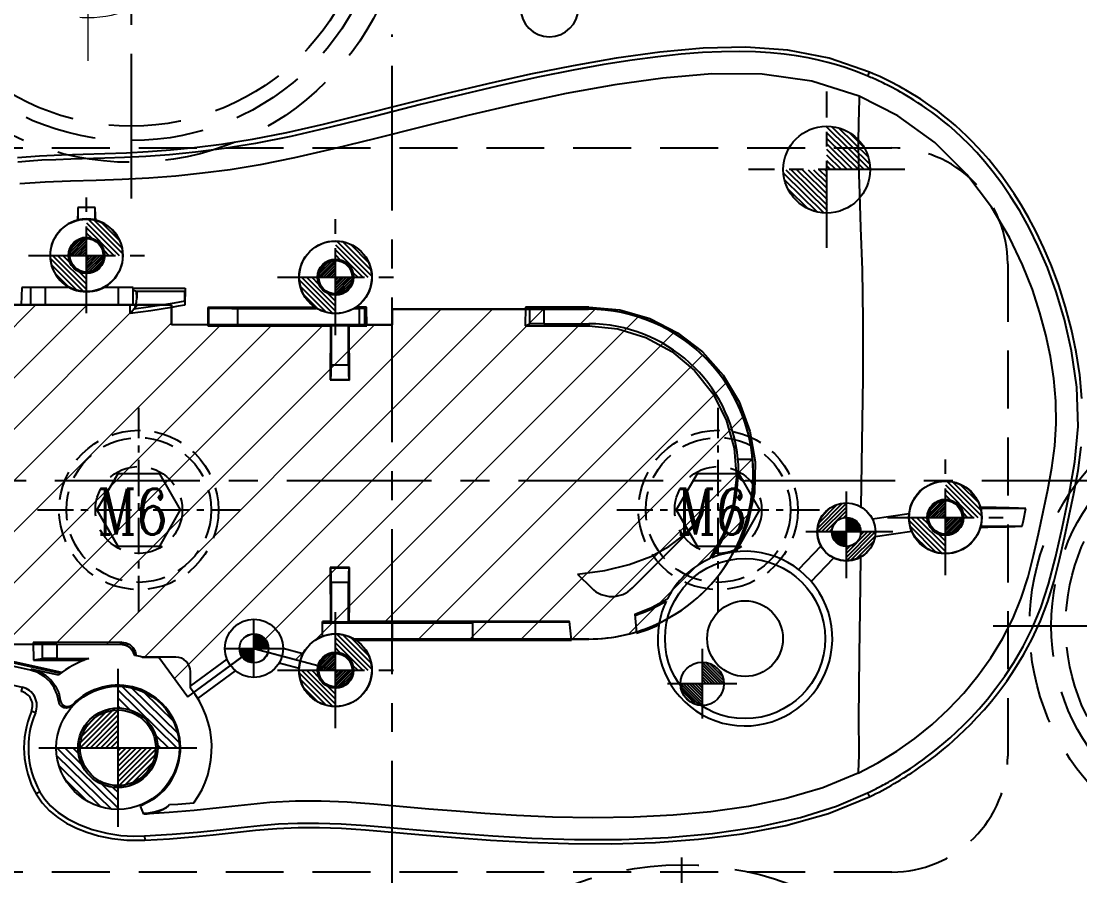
# Model space of a CAD drawing. Header units: millimetres. Extents: x 33920 to 35330, y -21664 to -20666.
# Drawn here: x 34512.1 to 34585.2, y -20942.6 to -20883.6 of the extents above; entities that cross this region are included whole.
import ezdxf

# ---------------------------------------------------------------- set-up
doc = ezdxf.new("R2010")
doc.units = ezdxf.units.MM
doc.header["$LTSCALE"] = 8
for name, pattern in [('CENTER', [2, 1.25, -0.25, 0.25, -0.25]), ('CENTER2', [1.125, 0.75, -0.125, 0.125, -0.125]), ('HIDDEN', [0.375, 0.25, -0.125])]:
    doc.linetypes.add(name, pattern=pattern)
for name, color, linetype in [('Cav-cor', 1, 'Continuous'), ('DEFAULT_1', 7, 'CENTER'), ('PIN', 5, 'Continuous'), ('Ru', 8, 'Continuous'), ('SCREW', 52, 'HIDDEN'), ('SP', 3, 'Continuous'), ('y-cut', 7, 'Continuous'), ('壓塊', 157, 'Continuous')]:
    doc.layers.add(name, color=color, linetype=linetype)
for name, color, linetype, lineweight in [('dim', 3, 'Continuous', 15), ('WR', 122, 'HIDDEN', 18), ('截面', 191, 'Continuous', 15)]:
    doc.layers.add(name, color=color, linetype=linetype, lineweight=lineweight)
doc.styles.add('ROMANC', font='RomanC.ttf', dxfattribs={"width": 0.8, "height": 7})
doc.styles.get("Standard").update_dxf_attribs({"font": 'txt.shx', "width": 0.67, "bigfont": 'chineset.shx'})

# ---------------------------------------------------------------- blocks, each defined once
blk = doc.blocks.new('20160824.185747')
at = {"layer": '截面', "linetype": 'Continuous', "ltscale": 0.3}
h = blk.add_hatch(dxfattribs=at)
h.set_pattern_fill('ANSI31', color=256, scale=20, angle=180, style=0)
h.set_pattern_definition([(225, (-147525.782, 37007.5993), (1.767766953, -1.767766953), [])])
h.paths.add_polyline_path([(-99.185, 29.681), (-99.185, 41.028), (-99.185, 41.065), (-99.185, 47.514), (-97.972, 47.514), (-89.55, 47.514), (-87.62, 47.514), (-87.089, 47.514), (-87.089, 47.336), (-87.089, 46.146), (-71.849, 46.146), (-71.849, 47.213), (-62.657, 47.213), (-58.307, 47.213, -0.387826), (-46.969, 36.862, -0.314307), (-53.421, 25.545, -0.036909), (-54.986, 24.938, -0.073568), (-58.281, 24.443), (-59.482, 24.443), (-66.301, 24.441), (-71.849, 24.439), (-71.849, 25.566), (-75.768, 25.566), (-75.768, 24.789, 0.339478), (-78.183, 22.936), (-80.43, 23.538, 0.065522), (-80.396, 23.796, 1.378354), (-82.204, 23.206), (-85.961, 20.461), (-87.957, 23.193), (-89.123, 23.193, 0.020349), (-89.637, 23.308), (-89.661, 23.397), (-89.692, 23.481), (-89.73, 23.562), (-89.776, 23.64), (-89.83, 23.715), (-89.889, 23.784), (-89.954, 23.846), (-90.026, 23.904), (-90.101, 23.954), (-90.181, 23.997), (-90.265, 24.033), (-90.351, 24.061), (-90.438, 24.081), (-90.528, 24.094), (-90.619, 24.098), (-97.979, 24.098), (-99.185, 24.098), (-99.185, 29.643)])
at = {"layer": 'y-cut', "linetype": 'ByBlock'}
for p, q in [((-87.089, 47.514), (-99.185, 47.514)), ((-99.185, 47.514), (-99.185, 24.098)), ((-87.089, 46.146), (-87.089, 47.514)), ((-58.307, 47.213), (-71.849, 47.213)), ((-71.849, 47.213), (-71.849, 46.146)), ((-71.849, 46.146), (-87.089, 46.146)), ((-75.768, 25.566), (-71.849, 25.566)), ((-75.768, 24.789), (-75.768, 25.566)), ((-71.849, 25.566), (-71.849, 24.443)), ((-71.849, 24.443), (-58.281, 24.443)), ((-99.185, 24.098), (-90.619, 24.098)), ((-80.43, 23.538), (-78.183, 22.936)), ((-89.123, 23.193), (-87.957, 23.193)), ((-87.957, 23.193), (-85.961, 20.461)), ((-85.961, 20.461), (-82.204, 23.206))]:
    blk.add_line(p, q, dxfattribs=at)
blk.add_lwpolyline([(-90.619, 24.098), (-90.528, 24.094), (-90.438, 24.081), (-90.351, 24.061), (-90.265, 24.033), (-90.181, 23.997), (-90.101, 23.954), (-90.026, 23.904), (-89.954, 23.846), (-89.889, 23.784), (-89.83, 23.715), (-89.776, 23.64), (-89.73, 23.562), (-89.692, 23.481), (-89.661, 23.397), (-89.637, 23.308)], dxfattribs=at)
for centre, radius in [((-81.396, 23.796), 1), ((-75.768, 22.289), 2.5)]:
    blk.add_circle(centre, radius, dxfattribs=at)
for centre, radius, start, end in [((-58.307, 35.828), 11.385, 270.13119, 90), ((-90.793, 16.93), 6.482, 75.06653, 79.72956)]:
    blk.add_arc(centre, radius, start, end, dxfattribs=at)
blk = doc.blocks.new('20140410.082121')
at = {"layer": 'SCREW', "color": 137, "linetype": 'CENTER', "ltscale": 0.25}
for p, q in [((0, -7.042), (0, 7.042)), ((-7, 0), (7, 0))]:
    blk.add_line(p, q, dxfattribs=at)
at = {"layer": 'SCREW', "color": 137, "linetype": 'Continuous'}
blk.add_lwpolyline([(-1.443, 2.5), (-2.887, 0), (-1.443, -2.5), (1.443, -2.5), (2.887, 0), (1.443, 2.5)], close=True, dxfattribs=at)
at = {"layer": 'SCREW', "color": 137}
for radius in [5.5, 5, 3]:
    blk.add_circle((0, 0), radius, dxfattribs=at)
at = {"layer": 'dim', "style": 'ROMANC', "width": 0.8}
blk.add_text('M6', height=3.1716, dxfattribs=at).set_placement((-2.868, -1.703))
blk = doc.blocks.new('20160827.105305')
at = {"color": 8, "linetype": 'HIDDEN', "ltscale": 2.5}
blk.add_circle((0, 0), 21.5, dxfattribs=at)
at = {"layer": 'SP', "linetype": 'CENTER'}
for p, q in [((0, -24), (0, 24)), ((-24, 0), (24, 0))]:
    blk.add_line(p, q, dxfattribs=at)
at = {"layer": 'SP', "linetype": 'HIDDEN', "ltscale": 2.5}
for radius in [20, 19]:
    blk.add_circle((0, 0), radius, dxfattribs=at)
at = {"layer": 'dim', "insert": (-5.289, -6.05), "char_height": 4.0633, "attachment_point": 5}
blk.add_mtext('Ø40', dxfattribs=at)
at = {"layer": 'SP'}
for s, p in [('S', (-6.081, 3.359)), ('P', (4.334, -7.124))]:
    blk.add_text(s, height=4.582, dxfattribs=at).set_placement(p)
blk = doc.blocks.new('20160827.105419')
at = {"color": 8, "linetype": 'HIDDEN', "ltscale": 2.5}
blk.add_circle((0, 0), 16.5, dxfattribs=at)
at = {"layer": 'SP', "linetype": 'CENTER'}
for p, q in [((0, -19), (0, 19)), ((-19, 0), (19, 0))]:
    blk.add_line(p, q, dxfattribs=at)
at = {"layer": 'SP', "linetype": 'HIDDEN', "ltscale": 2.5}
for radius in [15, 14]:
    blk.add_circle((0, 0), radius, dxfattribs=at)
at = {"layer": 'dim', "insert": (-5.368, -4.84), "char_height": 3.2506, "attachment_point": 5}
blk.add_mtext('Ø30', dxfattribs=at)
at = {"layer": 'SP'}
for s, p in [('S', (-4.865, 2.687)), ('P', (3.467, -5.699))]:
    blk.add_text(s, height=3.665, dxfattribs=at).set_placement(p)
blk = doc.blocks.new('20160827.105633')
at = {"color": 8, "linetype": 'HIDDEN', "ltscale": 2.5}
blk.add_circle((0, 0), 19, dxfattribs=at)
at = {"layer": 'SP', "linetype": 'CENTER'}
for p, q in [((0, -21.5), (0, 21.5)), ((-21.5, 0), (21.5, 0))]:
    blk.add_line(p, q, dxfattribs=at)
at = {"layer": 'SP', "linetype": 'HIDDEN', "ltscale": 2.5}
for radius in [17.5, 16.5]:
    blk.add_circle((0, 0), radius, dxfattribs=at)
at = {"layer": 'dim', "insert": (-5.289, -6.05), "char_height": 4.0633, "attachment_point": 5}
blk.add_mtext('Ø35', dxfattribs=at)
at = {"layer": 'SP'}
for s, p in [('S', (-6.081, 3.359)), ('P', (4.334, -7.124))]:
    blk.add_text(s, height=4.582, dxfattribs=at).set_placement(p)
blk = doc.blocks.new('20160904.091723')
at = {"layer": 'WR', "linetype": 'CENTER'}
blk.add_line((0, 11), (0, -11), dxfattribs=at)
at = {"layer": 'WR', "linetype": 'HIDDEN', "ltscale": 2}
blk.add_line((-11, 0), (11, 0), dxfattribs=at)
for radius in [8, 5.5, 4]:
    blk.add_circle((0, 0), radius, dxfattribs=at)

msp = doc.modelspace()

# ---------------------------------------------------------------- hatches: boundary and pattern name
at = {"layer": 'PIN', "linetype": 'Continuous'}
h = msp.add_hatch(dxfattribs=at)
h.set_pattern_fill('ANSI31', color=53, scale=2.181818, angle=270.5, style=0)
h.set_pattern_definition([(315.5, (34343.61016, -20880.23678), (0.19115707, 0.19452285), [])])
h.paths.add_polyline_path([(34567.681, -20893.816), (34570.681, -20893.79, 0.414214), (34567.655, -20890.816)])
h.paths.add_polyline_path([(34567.707, -20896.816), (34567.681, -20893.816), (34564.681, -20893.842, 0.414214)])
h = msp.add_hatch(dxfattribs=at)
h.set_pattern_fill('ANSI31', color=31, scale=2, angle=90, style=0)
h.set_pattern_definition([(135, (34721.85822, -20913.97837), (-0.1767767, -0.1767767), [])])
h.paths.add_polyline_path([(34516.576, -20897.239, -0.414214), (34519.076, -20899.739), (34517.826, -20899.739, 0.414214), (34516.576, -20898.489)])
h.paths.add_polyline_path([(34515.326, -20899.739, 0.414214), (34516.576, -20900.989), (34516.576, -20902.239, -0.414214), (34514.076, -20899.739)])
h = msp.add_hatch(dxfattribs=at)
h.set_pattern_fill('ANSI31', color=31, angle=90, style=0)
h.set_pattern_definition([(45, (34311.29417, -20913.97837), (0.08838835, -0.08838835), [])])
h.paths.add_polyline_path([(34516.576, -20899.739), (34517.826, -20899.739, -0.414214), (34516.576, -20900.989)])
h.paths.add_polyline_path([(34516.576, -20898.489), (34516.576, -20899.739), (34515.326, -20899.739, -0.414214)])
h = msp.add_hatch(dxfattribs=at)
h.set_pattern_fill('ANSI31', color=31, scale=2, angle=90, style=0)
h.set_pattern_definition([(135, (34739.04372, -20915.48587), (-0.1767767, -0.1767767), [])])
h.paths.add_polyline_path([(34533.762, -20898.746, -0.414214), (34536.262, -20901.246), (34535.012, -20901.246, 0.414214), (34533.762, -20899.996)])
h.paths.add_polyline_path([(34532.512, -20901.246, 0.414214), (34533.762, -20902.496), (34533.762, -20903.746, -0.414214), (34531.262, -20901.246)])
h = msp.add_hatch(dxfattribs=at)
h.set_pattern_fill('ANSI31', color=31, angle=90, style=0)
h.set_pattern_definition([(45, (34328.47967, -20915.48587), (0.08838835, -0.08838835), [])])
h.paths.add_polyline_path([(34533.762, -20901.246), (34535.012, -20901.246, -0.414214), (34533.762, -20902.496)])
h.paths.add_polyline_path([(34533.762, -20899.996), (34533.762, -20901.246), (34532.512, -20901.246, -0.414214)])
h = msp.add_hatch(dxfattribs=at)
h.set_pattern_fill('ANSI31', color=31, scale=2, angle=90, style=0)
h.set_pattern_definition([(135, (34781.15322, -20932.06837), (-0.1767767, -0.1767767), [])])
h.paths.add_polyline_path([(34575.871, -20915.329, -0.414214), (34578.371, -20917.829), (34577.121, -20917.829, 0.414214), (34575.871, -20916.579)])
h.paths.add_polyline_path([(34574.621, -20917.829, 0.414214), (34575.871, -20919.079), (34575.871, -20920.329, -0.414214), (34573.371, -20917.829)])
h = msp.add_hatch(dxfattribs=at)
h.set_pattern_fill('ANSI31', color=31, angle=90, style=0)
h.set_pattern_definition([(45, (34370.58917, -20932.06837), (0.08838835, -0.08838835), [])])
h.paths.add_polyline_path([(34575.871, -20917.829), (34577.121, -20917.829, -0.414214), (34575.871, -20919.079)])
h.paths.add_polyline_path([(34575.871, -20916.579), (34575.871, -20917.829), (34574.621, -20917.829, -0.414214)])
h = msp.add_hatch(dxfattribs=at)
h.set_pattern_fill('ANSI31', color=135, scale=1.5, angle=90, style=0)
h.set_pattern_definition([(45, (34363.75517, -20933.07337), (0.13258252, -0.13258252), [])])
h.paths.add_polyline_path([(34569.037, -20917.834, 0.414214), (34568.037, -20918.834), (34567.037, -20918.834, -0.414214), (34569.037, -20916.834)])
h.paths.add_polyline_path([(34571.037, -20918.834, -0.414214), (34569.037, -20920.834), (34569.037, -20919.834, 0.414214), (34570.037, -20918.834)])
at = {"layer": 'PIN', "linetype": 'CENTER2'}
h = msp.add_hatch(dxfattribs=at)
h.set_pattern_fill('ANSI31', color=135, scale=0.8, angle=90, style=0)
h.set_pattern_definition([(135, (34706.1151, -20712.84966), (-0.07071068, -0.07071068), [])])
h.paths.add_polyline_path([(34569.037, -20918.834), (34568.037, -20918.834, 0.414214), (34569.037, -20919.834)])
h.paths.add_polyline_path([(34569.037, -20917.834), (34569.037, -20918.834), (34570.037, -20918.834, 0.414214)])
h = msp.add_hatch(dxfattribs=at)
h.set_pattern_fill('ANSI31', color=4, scale=0.8, angle=90, style=0)
h.set_pattern_definition([(135, (34665.2116, -20720.88966), (-0.07071068, -0.07071068), [])])
h.paths.add_polyline_path([(34528.134, -20926.874), (34527.134, -20926.874, 0.414214), (34528.134, -20927.874)])
h.paths.add_polyline_path([(34528.134, -20925.874), (34528.134, -20926.874), (34529.134, -20926.874, 0.414214)])
at = {"layer": 'PIN', "linetype": 'Continuous'}
h = msp.add_hatch(dxfattribs=at)
h.set_pattern_fill('ANSI31', color=31, scale=2, angle=90, style=0)
h.set_pattern_definition([(135, (34739.04372, -20942.62087), (-0.1767767, -0.1767767), [])])
h.paths.add_polyline_path([(34533.762, -20925.881, -0.414214), (34536.262, -20928.381), (34535.012, -20928.381, 0.414214), (34533.762, -20927.131)])
h.paths.add_polyline_path([(34532.512, -20928.381, 0.414214), (34533.762, -20929.631), (34533.762, -20930.881, -0.414214), (34531.262, -20928.381)])
h = msp.add_hatch(dxfattribs=at)
h.set_pattern_fill('ANSI31', color=31, angle=90, style=0)
h.set_pattern_definition([(45, (34328.47967, -20942.62087), (0.08838835, -0.08838835), [])])
h.paths.add_polyline_path([(34533.762, -20928.381), (34535.012, -20928.381, -0.414214), (34533.762, -20929.631)])
h.paths.add_polyline_path([(34533.762, -20927.131), (34533.762, -20928.381), (34532.512, -20928.381, -0.414214)])
h = msp.add_hatch(dxfattribs=at)
h.set_pattern_fill('ANSI31', color=3, scale=1.125, angle=270, style=0)
h.set_pattern_definition([(315, (34405.1223, -20918.63637), (0.09943689, 0.09943689), [])])
h.paths.add_polyline_path([(34559.084, -20929.316), (34560.584, -20929.316, 0.414214), (34559.084, -20927.816)])
h.paths.add_polyline_path([(34559.084, -20930.816), (34559.084, -20929.316), (34557.584, -20929.316, 0.414214)])
h = msp.add_hatch(dxfattribs=at)
h.set_pattern_fill('ANSI31', color=171, scale=3.090909, angle=90.5, style=0)
h.set_pattern_definition([(135.5, (34836.17094, -20952.97744), (-0.27080585, -0.27557404), [])])
h.paths.add_polyline_path([(34518.7, -20929.49, -0.414214), (34522.987, -20933.703), (34521.487, -20933.716, 0.414214), (34518.713, -20930.99)])
h.paths.add_polyline_path([(34515.987, -20933.764, 0.414214), (34518.761, -20936.49), (34518.774, -20937.99, -0.414214), (34514.487, -20933.777)])
h = msp.add_hatch(dxfattribs=at)
h.set_pattern_fill('ANSI31', color=171, scale=2, angle=90, style=0)
h.set_pattern_definition([(45, (34313.45492, -20947.9797), (0.1767767, -0.1767767), [])])
h.paths.add_polyline_path([(34518.737, -20933.74), (34521.487, -20933.74, -0.414214), (34518.737, -20936.49)])
h.paths.add_polyline_path([(34518.737, -20930.99), (34518.737, -20933.74), (34515.987, -20933.74, -0.414214)])

# ---------------------------------------------------------------- linework, layer by layer
at = {"color": 8, "linetype": 'HIDDEN', "ltscale": 2}
msp.add_circle((34599.681, -20963.316), 21, dxfattribs=at)
at = {"layer": 'Cav-cor', "color": 1}
for p, q in [((34570.624, -20887.083), (34567.842, -20886.133)), ((34570.509, -20887.361), (34570.625, -20887.083)), ((34569.926, -20888.75), (34569.924, -20888.975)), ((34513.324, -20892.884), (34511.801, -20893)), ((34514.836, -20892.816), (34513.324, -20892.884)), ((34517.179, -20896.424), (34515.973, -20896.437)), ((34515.973, -20896.437), (34515.973, -20897.3)), ((34517.179, -20897.3), (34517.179, -20896.424)), ((34512.102, -20901.95), (34512.061, -20903.156)), ((34515.383, -20901.95), (34512.102, -20901.95)), ((34512.707, -20901.95), (34512.707, -20903.156)), ((34513.711, -20901.95), (34513.711, -20903.156)), ((34519.792, -20901.95), (34517.77, -20901.95)), ((34518.787, -20903.156), (34518.787, -20901.95)), ((34519.792, -20903.156), (34519.792, -20901.95)), ((34519.792, -20901.998), (34523.384, -20902.004)), ((34523.384, -20902.004), (34523.357, -20903.169)), ((34519.946, -20902.209), (34523.37, -20902.221)), ((34520.043, -20902.698), (34520.032, -20902.22)), ((34520.043, -20902.231), (34520.032, -20902.22)), ((34520.043, -20902.231), (34520.043, -20902.702)), ((34523.36, -20902.231), (34520.043, -20902.231)), ((34523.36, -20902.231), (34523.37, -20902.221)), ((34523.36, -20902.897), (34523.36, -20902.231)), ((34511.558, -20903.156), (34522.441, -20903.156)), ((34519.588, -20903.742), (34519.575, -20903.156)), ((34519.839, -20903.452), (34519.92, -20903.315)), ((34519.92, -20903.315), (34519.98, -20903.156)), ((34522.617, -20903.035), (34521.911, -20903.156)), ((34522.441, -20903.156), (34522.441, -20904.524)), ((34522.899, -20903.254), (34522.441, -20903.334)), ((34523.36, -20902.897), (34522.617, -20903.035)), ((34523.357, -20903.169), (34522.899, -20903.254)), ((34524.944, -20903.333), (34524.938, -20904.593)), ((34532.347, -20903.323), (34524.944, -20903.333)), ((34524.99, -20903.378), (34524.944, -20903.333)), ((34524.99, -20903.378), (34524.99, -20904.524)), ((34527, -20903.396), (34527, -20904.524)), ((34527, -20903.396), (34532.461, -20903.396)), ((34535.062, -20903.396), (34535.386, -20903.396)), ((34535.908, -20903.318), (34535.181, -20903.319)), ((34535.386, -20903.396), (34535.386, -20904.524)), ((34535.77, -20903.387), (34535.908, -20903.318)), ((34535.77, -20903.387), (34535.77, -20904.524)), ((34535.917, -20904.606), (34535.908, -20903.318)), ((34537.681, -20903.457), (34537.681, -20904.524)), ((34537.681, -20903.457), (34551.223, -20903.457)), ((34546.874, -20903.309), (34546.867, -20904.613)), ((34546.873, -20903.457), (34547.152, -20903.453)), ((34551.249, -20903.308), (34546.874, -20903.309)), ((34546.874, -20903.309), (34547.152, -20903.449)), ((34548.157, -20903.457), (34547.152, -20903.449)), ((34547.152, -20903.457), (34547.152, -20904.471)), ((34548.157, -20903.457), (34548.157, -20904.462)), ((34551.249, -20903.457), (34551.249, -20903.308)), ((34524.938, -20904.524), (34522.441, -20904.524)), ((34524.938, -20904.593), (34533.421, -20904.603)), ((34524.949, -20904.525), (34524.99, -20904.532)), ((34524.99, -20904.541), (34524.973, -20904.558)), ((34524.99, -20904.524), (34537.681, -20904.524)), ((34525.092, -20904.536), (34524.99, -20904.541)), ((34527, -20904.524), (34525.092, -20904.536)), ((34533.421, -20904.603), (34533.399, -20908.342)), ((34533.421, -20904.603), (34533.46, -20904.583)), ((34533.46, -20904.583), (34533.46, -20907.294)), ((34533.46, -20904.583), (34534.666, -20904.583)), ((34534.666, -20907.294), (34534.666, -20904.583)), ((34534.73, -20908.344), (34534.709, -20904.604)), ((34534.709, -20904.604), (34535.917, -20904.606)), ((34535.722, -20904.529), (34535.386, -20904.524)), ((34535.77, -20904.532), (34535.722, -20904.529)), ((34535.915, -20904.524), (34535.77, -20904.528)), ((34535.77, -20904.532), (34535.884, -20904.589)), ((34546.867, -20904.613), (34547.152, -20904.471)), ((34546.867, -20904.613), (34551.249, -20904.614)), ((34548.157, -20904.462), (34551.249, -20904.462)), ((34551.249, -20904.462), (34551.249, -20904.614)), ((34533.46, -20907.294), (34534.666, -20907.294)), ((34533.443, -20908.298), (34533.399, -20908.342)), ((34533.399, -20908.342), (34534.73, -20908.344)), ((34533.443, -20908.298), (34534.683, -20908.298)), ((34534.683, -20908.298), (34534.73, -20908.344)), ((34570.17, -20908.194), (34570.04, -20917.092)), ((34561.551, -20913.809), (34562.561, -20913.809)), ((34561.543, -20914.814), (34561.597, -20914.814)), ((34562.651, -20915.316), (34562.046, -20915.316)), ((34581.431, -20917.226), (34578.31, -20917.226)), ((34573.37, -20917.587), (34570.846, -20917.958)), ((34554.272, -20922.703), (34558.607, -20918.368)), ((34570.022, -20918.636), (34570.018, -20919.052)), ((34571.022, -20919.151), (34573.546, -20918.78)), ((34578.31, -20918.432), (34581.17, -20918.432)), ((34567.28, -20919.809), (34565.736, -20921.434)), ((34566.611, -20922.265), (34568.154, -20920.639)), ((34534.733, -20921.28), (34533.395, -20921.281)), ((34533.443, -20921.329), (34533.395, -20921.281)), ((34533.395, -20921.281), (34533.418, -20925.023)), ((34534.683, -20921.329), (34533.443, -20921.329)), ((34534.683, -20921.329), (34534.733, -20921.28)), ((34550.475, -20921.748), (34551.429, -20922.703)), ((34533.46, -20922.334), (34533.46, -20925.044)), ((34534.666, -20922.334), (34533.46, -20922.334)), ((34534.666, -20925.044), (34534.666, -20922.334)), ((34554.424, -20924.508), (34554.554, -20925.831)), ((34533.418, -20925.023), (34532.867, -20925.024)), ((34532.867, -20926.033), (34532.867, -20925.024)), ((34532.867, -20925.104), (34543.229, -20925.104)), ((34533.46, -20925.044), (34534.666, -20925.044)), ((34533.762, -20928.381), (34533.762, -20925.104)), ((34534.71, -20925.022), (34534.666, -20925.044)), ((34549.929, -20925.015), (34534.71, -20925.022)), ((34537.681, -20925.104), (34537.681, -20926.227)), ((34543.229, -20925.075), (34543.229, -20926.26)), ((34549.935, -20925.075), (34543.229, -20925.075)), ((34550.057, -20926.316), (34549.929, -20925.015)), ((34551.249, -20926.227), (34535.062, -20926.232)), ((34543.229, -20926.26), (34550.052, -20926.26)), ((34514.783, -20928.603), (34504.953, -20926.41)), ((34511.572, -20926.572), (34518.911, -20926.572)), ((34519.007, -20926.455), (34512.884, -20926.459)), ((34512.884, -20926.459), (34512.922, -20927.684)), ((34512.887, -20926.572), (34513.511, -20926.568)), ((34513.511, -20926.568), (34512.906, -20926.463)), ((34514.515, -20926.572), (34513.511, -20926.564)), ((34513.511, -20926.572), (34513.511, -20927.585)), ((34514.515, -20926.572), (34514.515, -20927.577)), ((34518.911, -20926.572), (34519.179, -20926.609)), ((34518.911, -20926.572), (34519.349, -20926.673)), ((34519.349, -20926.673), (34519.701, -20926.955)), ((34519.641, -20926.887), (34519.8, -20927.108)), ((34519.701, -20926.955), (34519.893, -20927.362)), ((34523.57, -20930.209), (34528.134, -20926.874)), ((34528.134, -20926.874), (34533.762, -20928.381)), ((34531.514, -20927.259), (34530.144, -20926.892)), ((34535.18, -20926.308), (34550.057, -20926.316)), ((34513.511, -20927.585), (34512.922, -20927.684)), ((34512.922, -20927.684), (34516.421, -20927.686)), ((34514.515, -20927.577), (34516.727, -20927.577)), ((34519.8, -20927.108), (34519.893, -20927.362)), ((34522.739, -20927.477), (34520.407, -20927.477)), ((34521.573, -20927.477), (34523.57, -20930.209)), ((34526.266, -20927.616), (34523.744, -20929.459)), ((34512.715, -20928.382), (34509.957, -20927.765)), ((34514.86, -20928.544), (34511.559, -20927.801)), ((34512.818, -20928.299), (34512.715, -20928.382)), ((34512.818, -20928.299), (34514.648, -20928.71)), ((34524.252, -20930.333), (34526.859, -20928.428)), ((34529.884, -20927.863), (34531.254, -20928.23)), ((34510.47, -20929.18), (34512.126, -20929.551)), ((34523.744, -20929.623), (34523.744, -20928.482)), ((34512.126, -20929.551), (34512.06, -20929.845)), ((34513.044, -20931.334), (34512.766, -20931.217)), ((34513.353, -20936.776), (34513.09, -20936.924)), ((34513.09, -20936.924), (34513.507, -20937.538)), ((34567.807, -20938.275), (34570.625, -20937.126)), ((34570.494, -20936.856), (34570.692, -20936.76)), ((34570.494, -20936.856), (34570.625, -20937.128)), ((34513.507, -20937.538), (34514.017, -20938.086)), ((34521.213, -20937.282), (34520.307, -20937.766)), ((34520.523, -20938.319), (34520.307, -20937.766)), ((34514.017, -20938.086), (34514.595, -20938.559)), ((34515.276, -20938.642), (34516.055, -20939.038)), ((34520.519, -20938.309), (34520.615, -20938.301)), ((34515.412, -20939.063), (34515.877, -20939.289)), ((34515.877, -20939.289), (34516.597, -20939.574)), ((34516.597, -20939.574), (34517.4, -20939.814)), ((34517.4, -20939.814), (34518.311, -20940.003)), ((34518.311, -20940.003), (34519.365, -20940.122)), ((34519.365, -20940.122), (34520.592, -20940.125)), ((34520.578, -20939.825), (34520.596, -20940.126))]:
    msp.add_line(p, q, dxfattribs=at)
for points in [[(34567.842, -20886.133), (34564.99, -20885.576), (34562.088, -20885.366), (34559.141, -20885.433), (34556.152, -20885.707), (34553.151, -20886.123), (34550.167, -20886.64), (34547.217, -20887.236), (34544.291, -20887.89), (34541.347, -20888.595), (34538.409, -20889.328), (34535.579, -20890.045), (34532.905, -20890.704), (34530.379, -20891.277), (34528.02, -20891.74), (34525.885, -20892.081), (34524.019, -20892.317), (34522.364, -20892.482), (34520.833, -20892.598), (34519.338, -20892.679), (34517.835, -20892.734), (34514.836, -20892.816)], [(34570.509, -20887.361), (34570.165, -20887.22), (34569.782, -20887.072), (34569.354, -20886.915), (34568.877, -20886.753), (34568.346, -20886.588), (34567.758, -20886.422), (34567.108, -20886.26), (34566.391, -20886.107), (34565.603, -20885.968), (34564.739, -20885.848), (34563.796, -20885.753), (34562.767, -20885.689), (34561.646, -20885.661), (34560.425, -20885.676), (34559.094, -20885.737), (34557.635, -20885.852), (34556.026, -20886.025), (34554.25, -20886.261), (34552.295, -20886.566), (34550.163, -20886.946), (34547.849, -20887.409), (34545.336, -20887.959), (34542.616, -20888.596), (34539.629, -20889.331), (34536.432, -20890.139), (34533.424, -20890.889), (34530.687, -20891.519), (34528.25, -20892.004), (34526.068, -20892.359), (34524.092, -20892.612), (34522.3, -20892.789), (34520.672, -20892.91), (34519.192, -20892.987), (34517.841, -20893.035), (34515.478, -20893.097)], [(34569.929, -20888.751), (34566.655, -20887.702), (34563.213, -20887.221), (34559.75, -20887.21), (34556.359, -20887.502), (34553.044, -20887.969), (34549.698, -20888.571), (34546.285, -20889.29), (34542.911, -20890.075), (34539.66, -20890.877), (34536.552, -20891.663), (34533.617, -20892.393), (34530.93, -20893.008), (34528.566, -20893.478), (34526.483, -20893.821), (34524.579, -20894.073), (34522.731, -20894.264), (34520.873, -20894.407), (34519.032, -20894.502), (34517.232, -20894.559), (34515.467, -20894.605), (34513.719, -20894.673), (34511.975, -20894.8)], [(34570.692, -20936.76), (34570.79, -20936.711), (34570.889, -20936.662), (34570.988, -20936.612), (34571.084, -20936.562), (34571.181, -20936.513), (34571.277, -20936.462), (34571.374, -20936.411), (34571.472, -20936.358), (34571.573, -20936.303), (34571.682, -20936.244), (34571.803, -20936.176), (34571.936, -20936.102), (34572.079, -20936.02), (34572.234, -20935.93), (34572.402, -20935.83), (34572.583, -20935.721), (34572.779, -20935.601), (34572.99, -20935.469), (34573.218, -20935.322), (34573.465, -20935.16), (34573.729, -20934.98), (34574.014, -20934.782), (34574.32, -20934.562), (34574.647, -20934.318), (34574.999, -20934.047), (34575.374, -20933.748), (34575.771, -20933.416), (34576.195, -20933.047), (34576.648, -20932.633), (34577.132, -20932.167), (34577.648, -20931.642), (34578.195, -20931.048), (34578.773, -20930.377), (34579.366, -20929.631), (34579.976, -20928.796), (34580.603, -20927.844), (34581.242, -20926.75), (34581.873, -20925.494), (34582.466, -20924.071), (34583.001, -20922.444), (34583.479, -20920.6), (34583.929, -20918.577), (34584.399, -20916.354), (34584.821, -20913.985), (34585.029, -20911.549), (34584.942, -20908.848), (34584.586, -20906.33), (34584.095, -20904.155), (34583.528, -20902.255), (34582.918, -20900.583), (34582.29, -20899.12), (34581.651, -20897.826), (34581.007, -20896.673), (34580.378, -20895.663), (34579.768, -20894.775), (34579.176, -20893.986), (34578.597, -20893.275), (34578.039, -20892.643), (34577.511, -20892.086), (34577.012, -20891.596), (34576.543, -20891.163), (34576.103, -20890.779), (34575.689, -20890.438), (34575.3, -20890.133), (34574.933, -20889.858), (34574.59, -20889.612), (34574.271, -20889.392), (34573.974, -20889.195), (34573.698, -20889.018), (34573.442, -20888.858), (34573.203, -20888.715), (34572.983, -20888.586), (34572.778, -20888.469), (34572.589, -20888.364), (34572.413, -20888.268), (34572.25, -20888.181), (34572.099, -20888.103), (34571.96, -20888.031), (34571.831, -20887.966), (34571.716, -20887.909), (34571.61, -20887.857), (34571.508, -20887.808), (34571.409, -20887.761), (34571.31, -20887.715), (34571.212, -20887.669), (34571.113, -20887.624), (34571.013, -20887.579), (34570.913, -20887.534), (34570.812, -20887.49), (34570.711, -20887.446), (34570.509, -20887.361)], [(34574.51, -20889.19), (34574.172, -20888.964), (34573.874, -20888.772), (34573.609, -20888.608), (34573.368, -20888.463), (34573.143, -20888.331), (34572.924, -20888.206), (34572.704, -20888.084), (34572.481, -20887.963), (34572.257, -20887.845), (34572.032, -20887.73), (34571.806, -20887.618), (34571.576, -20887.507), (34571.344, -20887.399), (34571.12, -20887.297), (34570.888, -20887.195), (34570.624, -20887.083)], [(34569.842, -20935.499), (34571.206, -20934.783), (34572.516, -20933.981), (34573.77, -20933.093), (34574.962, -20932.124), (34576.089, -20931.079), (34577.144, -20929.962), (34578.123, -20928.776), (34579.018, -20927.523), (34579.822, -20926.205), (34580.521, -20924.827), (34581.107, -20923.401), (34581.577, -20921.943), (34581.963, -20920.462), (34582.303, -20918.965), (34582.629, -20917.456), (34582.946, -20915.938), (34583.23, -20914.415), (34583.436, -20912.883), (34583.527, -20911.342), (34583.5, -20909.794), (34583.362, -20908.25), (34583.126, -20906.72), (34582.808, -20905.216), (34582.402, -20903.696), (34581.882, -20902.104), (34581.205, -20900.386), (34580.3, -20898.495), (34579.062, -20896.405), (34577.359, -20894.147), (34575.152, -20891.949), (34572.587, -20890.103), (34569.929, -20888.751)], [(34569.924, -20888.975), (34569.867, -20890.595), (34569.852, -20891.905), (34569.873, -20893.513), (34569.932, -20895.459), (34570.022, -20897.834), (34570.119, -20900.737), (34570.179, -20904.189), (34570.17, -20908.194)], [(34585.3, -20909.611), (34585.15, -20907.981), (34584.907, -20906.408), (34584.582, -20904.86), (34584.173, -20903.309), (34583.7, -20901.823), (34583.196, -20900.466), (34582.672, -20899.234), (34582.137, -20898.114), (34581.606, -20897.112), (34581.098, -20896.24), (34580.62, -20895.483), (34580.165, -20894.814), (34579.723, -20894.206), (34579.285, -20893.638), (34578.862, -20893.123), (34578.468, -20892.669), (34578.095, -20892.26), (34577.726, -20891.876), (34577.349, -20891.501), (34576.963, -20891.137), (34576.567, -20890.782), (34576.163, -20890.437), (34575.747, -20890.099), (34575.319, -20889.769), (34574.897, -20889.46), (34574.51, -20889.19)], [(34515.478, -20893.097), (34514.443, -20893.132), (34513.493, -20893.176), (34512.624, -20893.232), (34511.83, -20893.3)], [(34515.973, -20896.437), (34515.963, -20896.711), (34515.945, -20897.307)], [(34517.208, -20897.307), (34517.199, -20896.997), (34517.179, -20896.424)], [(34523.384, -20902.004), (34523.38, -20902.117), (34523.375, -20902.192), (34523.37, -20902.221)], [(34519.946, -20902.209), (34519.874, -20902.193), (34519.792, -20902.158)], [(34519.946, -20902.209), (34519.99, -20902.212), (34520.019, -20902.216), (34520.032, -20902.22)], [(34519.98, -20903.156), (34520.027, -20902.94), (34520.043, -20902.702)], [(34522.441, -20903.334), (34521.013, -20903.558), (34519.588, -20903.742)], [(34519.839, -20903.452), (34519.759, -20903.555), (34519.675, -20903.652), (34519.588, -20903.742)], [(34521.911, -20903.156), (34520.835, -20903.32), (34519.839, -20903.452)], [(34523.36, -20902.898), (34523.359, -20903.039), (34523.357, -20903.169)], [(34551.249, -20903.308), (34553.385, -20903.508), (34555.455, -20904.104), (34557.382, -20905.077), (34559.094, -20906.394), (34560.529, -20908.007), (34561.637, -20909.858), (34562.379, -20911.88), (34562.731, -20913.999), (34562.683, -20916.141), (34562.239, -20918.234), (34561.419, -20920.203)], [(34551.249, -20904.614), (34553.26, -20904.814), (34555.198, -20905.41), (34556.984, -20906.381), (34558.544, -20907.688), (34559.813, -20909.279), (34560.74, -20911.09), (34561.289, -20913.045), (34561.44, -20915.066), (34561.191, -20917.071), (34560.556, -20918.975), (34559.576, -20920.698)], [(34573.357, -20935.591), (34573.556, -20935.46), (34573.752, -20935.329), (34573.947, -20935.196), (34574.141, -20935.061), (34574.331, -20934.926), (34574.522, -20934.787), (34574.722, -20934.639), (34574.941, -20934.474), (34575.185, -20934.285), (34575.455, -20934.069), (34575.753, -20933.826), (34576.077, -20933.551), (34576.427, -20933.243), (34576.803, -20932.901), (34577.202, -20932.52), (34577.626, -20932.098), (34578.074, -20931.629), (34578.547, -20931.106), (34579.045, -20930.521), (34579.566, -20929.865), (34580.11, -20929.128), (34580.678, -20928.288), (34581.268, -20927.319), (34581.866, -20926.204), (34582.435, -20924.965), (34582.942, -20923.632), (34583.378, -20922.215), (34583.758, -20920.728), (34584.1, -20919.213), (34584.423, -20917.71), (34584.741, -20916.184), (34585.033, -20914.592), (34585.246, -20912.947)], [(34561.597, -20914.814), (34561.594, -20914.513), (34561.58, -20914.171), (34561.551, -20913.809)], [(34561.543, -20914.814), (34561.582, -20915.006), (34561.691, -20915.169), (34561.854, -20915.278), (34562.046, -20915.316)], [(34561.929, -20915.289), (34561.794, -20915.216), (34561.688, -20915.107), (34561.62, -20914.969), (34561.597, -20914.814)], [(34550.475, -20921.748), (34552.35, -20921.5), (34554.043, -20921.087), (34555.526, -20920.527), (34556.778, -20919.845), (34557.806, -20919.056), (34558.613, -20918.172), (34559.174, -20917.241)], [(34559.174, -20917.241), (34559.067, -20917.654), (34558.875, -20918.036), (34558.607, -20918.368)], [(34581.431, -20917.226), (34581.197, -20917.212), (34580.93, -20917.199), (34580.622, -20917.186), (34580.266, -20917.174), (34579.855, -20917.162), (34579.385, -20917.151), (34578.285, -20917.13)], [(34581.17, -20918.432), (34581.258, -20918.034), (34581.431, -20917.226)], [(34578.286, -20918.521), (34578.808, -20918.511), (34579.713, -20918.491)], [(34579.713, -20918.491), (34580.088, -20918.48), (34580.415, -20918.468), (34580.7, -20918.456), (34580.95, -20918.444), (34581.17, -20918.432)], [(34570.004, -20920.595), (34569.971, -20924.261), (34569.93, -20927.273), (34569.893, -20929.689), (34569.878, -20931.608), (34569.898, -20934.173)], [(34534.71, -20925.022), (34534.719, -20923.822), (34534.733, -20921.28)], [(34554.424, -20924.508), (34555.584, -20924.047), (34556.677, -20923.449)], [(34554.554, -20925.831), (34555.331, -20925.568), (34556.088, -20925.25)], [(34518.911, -20926.572), (34518.941, -20926.534), (34518.973, -20926.495), (34519.007, -20926.455)], [(34519.007, -20926.455), (34519.288, -20926.496), (34519.553, -20926.617), (34519.774, -20926.813), (34519.931, -20927.073), (34520.005, -20927.383)], [(34519.179, -20926.609), (34519.429, -20926.716), (34519.641, -20926.887)], [(34514.661, -20930.558), (34514.555, -20930.06), (34514.349, -20929.593), (34514.048, -20929.171), (34513.657, -20928.813), (34513.202, -20928.546), (34512.715, -20928.382)], [(34512.818, -20928.299), (34513.301, -20928.46), (34513.75, -20928.722), (34514.138, -20929.072), (34514.439, -20929.485), (34514.649, -20929.949), (34514.762, -20930.454)], [(34514.661, -20930.558), (34514.695, -20930.523), (34514.729, -20930.488), (34514.762, -20930.454)], [(34515.533, -20930.839), (34515.381, -20930.954), (34515.197, -20931.003), (34515.007, -20930.981), (34514.839, -20930.888), (34514.718, -20930.74), (34514.661, -20930.558)], [(34514.762, -20930.454), (34514.819, -20930.632), (34514.937, -20930.778), (34515.101, -20930.871), (34515.288, -20930.896), (34515.471, -20930.851), (34515.624, -20930.743)], [(34569.898, -20934.173), (34569.88, -20934.898), (34569.852, -20935.33), (34569.84, -20935.499)], [(34569.842, -20935.499), (34567.409, -20936.502), (34564.87, -20937.25), (34562.282, -20937.785), (34559.687, -20938.151), (34557.076, -20938.392), (34554.372, -20938.532), (34551.532, -20938.571), (34548.743, -20938.518), (34546.25, -20938.407), (34544.079, -20938.271), (34542.104, -20938.123), (34540.196, -20937.965), (34536.401, -20937.635)], [(34570.625, -20937.126), (34570.869, -20937.008), (34571.081, -20936.902), (34571.29, -20936.795), (34571.505, -20936.682), (34571.718, -20936.567), (34571.927, -20936.452), (34572.135, -20936.335), (34572.342, -20936.215), (34572.548, -20936.094), (34572.752, -20935.971), (34572.955, -20935.847), (34573.156, -20935.72), (34573.357, -20935.591)], [(34513.353, -20936.776), (34513.669, -20937.256), (34514.089, -20937.736), (34514.622, -20938.203), (34515.276, -20938.642)], [(34520.578, -20939.825), (34522.482, -20939.703), (34524.231, -20939.56), (34525.811, -20939.397), (34527.243, -20939.236), (34528.566, -20939.096), (34529.824, -20938.996), (34531.144, -20938.937), (34532.583, -20938.932), (34534.153, -20938.988), (34535.883, -20939.105), (34537.789, -20939.267), (34539.875, -20939.449), (34542.146, -20939.637), (34544.616, -20939.817), (34547.311, -20939.969), (34550.273, -20940.064), (34553.508, -20940.061), (34556.723, -20939.926), (34559.791, -20939.655), (34562.979, -20939.191), (34565.867, -20938.549), (34568.352, -20937.763), (34570.494, -20936.856)], [(34520.499, -20938.257), (34520.886, -20938.22), (34521.241, -20938.16), (34521.563, -20938.077), (34521.852, -20937.97), (34522.102, -20937.832), (34522.299, -20937.661)], [(34536.401, -20937.635), (34534.572, -20937.503), (34532.777, -20937.429), (34530.999, -20937.435), (34529.231, -20937.527), (34527.474, -20937.694), (34525.733, -20937.89), (34524.001, -20938.068), (34522.267, -20938.207), (34520.523, -20938.319)], [(34520.615, -20938.301), (34520.682, -20938.294), (34520.741, -20938.287), (34520.796, -20938.28), (34520.848, -20938.272), (34520.898, -20938.265), (34520.948, -20938.257), (34520.996, -20938.249), (34521.044, -20938.24), (34521.091, -20938.231), (34521.137, -20938.221), (34521.183, -20938.211), (34521.229, -20938.201), (34521.273, -20938.191), (34521.318, -20938.179), (34521.362, -20938.168), (34521.405, -20938.156), (34521.448, -20938.143), (34521.491, -20938.13), (34521.532, -20938.117), (34521.574, -20938.103), (34521.615, -20938.089), (34521.655, -20938.074), (34521.695, -20938.059), (34521.734, -20938.043), (34521.773, -20938.026), (34521.81, -20938.01), (34521.848, -20937.992), (34521.884, -20937.974), (34521.92, -20937.956), (34521.955, -20937.937), (34521.989, -20937.917), (34522.022, -20937.897), (34522.054, -20937.876), (34522.086, -20937.855), (34522.116, -20937.833), (34522.145, -20937.81), (34522.174, -20937.787), (34522.201, -20937.763), (34522.227, -20937.739), (34522.253, -20937.714), (34522.276, -20937.688), (34522.299, -20937.661)], [(34522.299, -20937.661), (34522.866, -20937.628), (34523.428, -20937.59), (34523.983, -20937.547)], [(34514.595, -20938.559), (34515.217, -20938.956), (34515.412, -20939.063)], [(34535.832, -20939.402), (34539.779, -20939.742), (34542.048, -20939.93), (34544.455, -20940.107), (34547.031, -20940.256), (34549.846, -20940.356), (34552.85, -20940.372), (34555.862, -20940.277), (34558.835, -20940.056), (34561.835, -20939.687), (34564.847, -20939.113), (34567.807, -20938.275)], [(34516.055, -20939.038), (34516.973, -20939.381), (34517.982, -20939.637), (34518.945, -20939.784), (34519.806, -20939.839), (34520.578, -20939.825)], [(34525.327, -20939.752), (34528.245, -20939.43), (34529.712, -20939.304), (34531.178, -20939.238), (34532.649, -20939.234), (34534.175, -20939.29), (34535.832, -20939.402)], [(34520.592, -20940.125), (34522.302, -20940.017), (34523.855, -20939.896), (34525.327, -20939.752)]]:
    msp.add_lwpolyline(points, dxfattribs=at)
for centre, radius in [((34516.576, -20899.739), 1.156), ((34533.762, -20901.246), 2.513), ((34533.762, -20901.246), 1.156), ((34575.871, -20917.829), 2.513), ((34575.871, -20917.829), 1.156), ((34569.037, -20918.834), 2.01), ((34569.037, -20918.834), 1.005), ((34562.042, -20926.2), 5.527), ((34562.042, -20926.2), 2.613), ((34528.134, -20926.874), 2.01), ((34528.134, -20926.874), 1.005), ((34533.762, -20928.381), 2.513), ((34533.762, -20928.381), 1.156), ((34518.737, -20933.74), 2.613)]:
    msp.add_circle(centre, radius, dxfattribs=at)
for centre, radius, start, end in [((34516.576, -20899.739), 2.513, 104.55049, 75.4393), ((34516.576, -20899.739), 2.513, 76.11346, 103.88654), ((34551.223, -20914.842), 11.385, 357.7687, 90), ((34551.249, -20914.814), 11.356, 5.07706, 90), ((34551.249, -20914.814), 10.351, 5.57147, 90), ((34551.249, -20914.814), 10.294, 325.63476, 0), ((34551.223, -20914.842), 11.385, 331.8025, 357.61397), ((34551.249, -20914.814), 11.414, 331.75032, 357.47664), ((34562.042, -20926.2), 6.03, 169.81113, 112.38144), ((34551.223, -20914.842), 11.385, 295.65706, 331.70432), ((34562.042, -20926.2), 6.03, 114.13863, 152.85063), ((34552.851, -20921.281), 2.01, 225, 315), ((34551.249, -20914.814), 10.294, 288.1641, 301.30258), ((34562.042, -20926.2), 6.03, 154.55589, 169.73033), ((34551.223, -20914.842), 11.385, 270.13119, 295.41636), ((34551.249, -20914.814), 11.414, 286.7943, 295.2365), ((34518.737, -20933.74), 6.482, 108.06195, 129.11285), ((34518.737, -20933.74), 6.482, 75.06653, 79.72956), ((34522.739, -20928.482), 1.005, 0, 90), ((34511.84, -20930.826), 1.005, 337.09262, 77.35082), ((34511.84, -20930.826), 1.306, 337.09262, 77.35082), ((34518.737, -20933.74), 4.322, 304.96312, 136.09056), ((34518.737, -20933.74), 6.482, 324.03457, 39.42777), ((34518.737, -20933.74), 6.482, 157.09262, 209.41545), ((34518.737, -20933.74), 6.181, 157.09262, 209.41545)]:
    msp.add_arc(centre, radius, start, end, dxfattribs=at)
for centre, major_axis, ratio, start_param, end_param in [((34527, -20903.378), (2.01, 0), 0.008727, -3.132866, -1.570796), ((34534.263, -20903.387), (1.508, 0), 0.008727, -0.729728, -0.017453), ((34548.157, -20904.471), (1.005, 0), 0.008727, 1.570796, 3.124139), ((34533.443, -20907.294), (0, 1.005), 0.017455, -3.124139, -1.570796), ((34534.684, -20907.294), (0, 1.005), 0.017455, -4.712389, -3.159046), ((34533.443, -20922.334), (0, 1.005), 0.017455, -1.570796, -0.017453), ((34534.684, -20922.334), (0, 1.005), 0.017455, 0.017453, 1.570796), ((34514.515, -20927.586), (1.005, 0), 0.008727, 1.570796, 3.089233)]:
    msp.add_ellipse(centre, major_axis=major_axis, ratio=ratio, start_param=start_param, end_param=end_param, dxfattribs=at)
at = {"layer": 'DEFAULT_1', "color": 2, "linetype": 'CENTER'}
for p, q in [((34537.681, -20944.646), (34537.681, -20884.49)), ((34588.394, -20915.316), (34482.966, -20915.316))]:
    msp.add_line(p, q, dxfattribs=at)
at = {"layer": 'PIN', "color": 53, "linetype": 'CENTER2'}
for p, q in [((34567.681, -20899.216), (34567.681, -20888.416)), ((34573.081, -20893.816), (34562.281, -20893.816))]:
    msp.add_line(p, q, dxfattribs=at)
at = {"layer": 'PIN', "color": 31, "linetype": 'CENTER2'}
for p, q in [((34516.576, -20903.739), (34516.576, -20895.739)), ((34533.762, -20905.246), (34533.762, -20897.246)), ((34512.576, -20899.739), (34520.576, -20899.739)), ((34529.762, -20901.246), (34537.762, -20901.246)), ((34575.871, -20921.829), (34575.871, -20913.829)), ((34571.871, -20917.829), (34579.871, -20917.829)), ((34533.762, -20932.381), (34533.762, -20924.381)), ((34529.762, -20928.381), (34537.762, -20928.381))]:
    msp.add_line(p, q, dxfattribs=at)
at = {"layer": 'PIN', "color": 135, "linetype": 'CENTER2'}
for p, q in [((34569.037, -20922.034), (34569.037, -20915.634)), ((34572.237, -20918.834), (34565.837, -20918.834))]:
    msp.add_line(p, q, dxfattribs=at)
at = {"layer": 'PIN', "color": 4, "linetype": 'CENTER2'}
for p, q in [((34528.134, -20928.874), (34528.134, -20924.874)), ((34526.134, -20926.874), (34530.134, -20926.874))]:
    msp.add_line(p, q, dxfattribs=at)
at = {"layer": 'PIN', "color": 3, "linetype": 'CENTER2'}
for p, q in [((34559.084, -20926.916), (34559.084, -20931.716)), ((34561.484, -20929.316), (34556.684, -20929.316))]:
    msp.add_line(p, q, dxfattribs=at)
at = {"layer": 'PIN', "color": 171, "linetype": 'Continuous'}
for p, q in [((34518.737, -20928.29), (34518.737, -20939.19)), ((34513.287, -20933.74), (34524.187, -20933.74))]:
    msp.add_line(p, q, dxfattribs=at)
at = {"layer": 'PIN', "color": 53, "linetype": 'Continuous'}
msp.add_circle((34567.681, -20893.816), 3, dxfattribs=at)
at = {"layer": 'PIN', "color": 31, "linetype": 'Continuous'}
for centre, radius in [((34516.576, -20899.739), 2.5), ((34516.576, -20899.739), 1.25), ((34533.762, -20901.246), 2.5), ((34533.762, -20901.246), 1.25), ((34575.871, -20917.829), 2.5), ((34575.871, -20917.829), 1.25), ((34533.762, -20928.381), 2.5), ((34533.762, -20928.381), 1.25)]:
    msp.add_circle(centre, radius, dxfattribs=at)
at = {"layer": 'PIN', "color": 135, "linetype": 'Continuous'}
msp.add_circle((34569.037, -20918.834), 2, dxfattribs=at)
at = {"layer": 'PIN', "color": 135}
msp.add_circle((34569.037, -20918.834), 1, dxfattribs=at)
at = {"layer": 'PIN', "color": 4}
msp.add_circle((34528.134, -20926.874), 1, dxfattribs=at)
at = {"layer": 'PIN', "color": 3, "linetype": 'Continuous'}
msp.add_circle((34559.084, -20929.316), 1.5, dxfattribs=at)
at = {"layer": 'PIN', "color": 171, "linetype": 'Continuous'}
for radius in [4.25, 2.75]:
    msp.add_circle((34518.737, -20933.74), radius, dxfattribs=at)
at = {"layer": 'Ru'}
msp.add_arc((34548.535, -20882.645), 2, 180, 0, dxfattribs=at)
at = {"layer": '壓塊', "color": 153, "linetype": 'HIDDEN', "ltscale": 2}
msp.add_lwpolyline([(34508.181, -20892.316), (34572.181, -20892.316, -0.414214), (34580.181, -20900.316), (34580.181, -20934.316, -0.414214), (34572.181, -20942.316), (34508.181, -20942.316, -0.414214), (34500.181, -20934.316), (34500.181, -20900.316, -0.414214)], format="xyb", close=True, dxfattribs=at)

# ---------------------------------------------------------------- block references
at = {"layer": 'SCREW', "linetype": 'ByBlock', "ltscale": 0.3}
for p in [(34520.181, -20917.316), (34560.181, -20917.316)]:
    msp.add_blockref('20140410.082121', p, dxfattribs=at)
at = {"layer": 'SP'}
for name, p in [('20160827.105633', (34519.681, -20874.316)), ('20160827.105419', (34598.181, -20925.316)), ('20160827.105305', (34557.681, -20963.316))]:
    msp.add_blockref(name, p, dxfattribs=at)
at = {"layer": 'WR', "xscale": -1, "rotation": -180}
msp.add_blockref('20160904.091723', (34516.681, -20875.316), dxfattribs=at)
at = {"layer": 'y-cut'}
msp.add_blockref('20160824.185747', (34609.53, -20950.67), dxfattribs=at)

doc.saveas('drawing.dxf')
